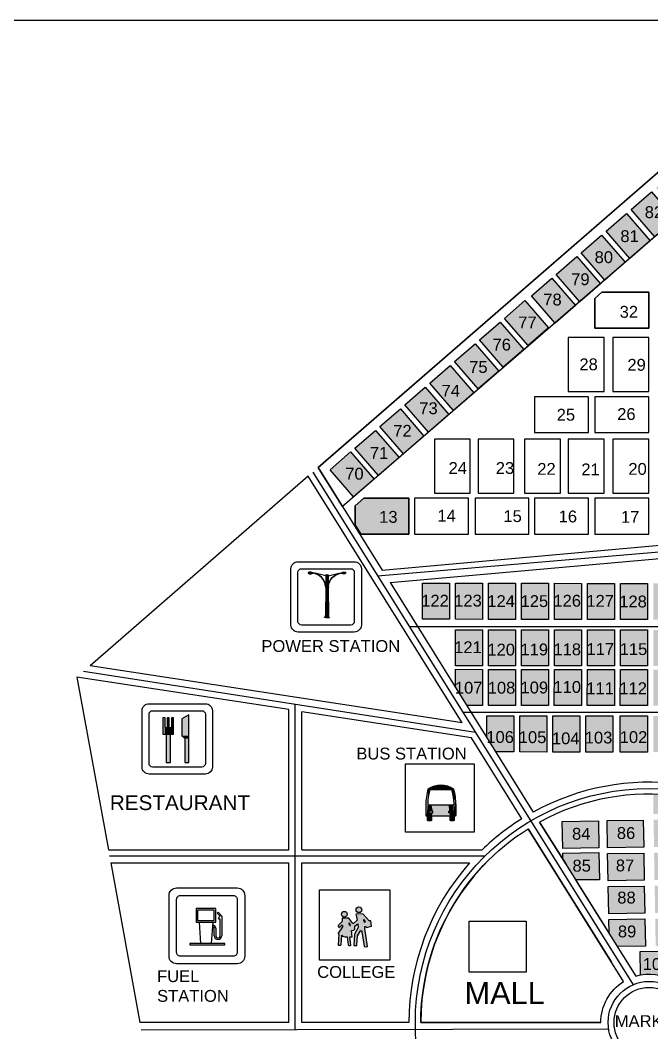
# Model space of a CAD drawing. Header units: metres. Extents: x 368 to 3789, y -155 to 1148.
# Drawn here: x 1127.8 to 1341, y 743.3 to 1085.2 of the extents above; entities that cross this region are included whole.
import ezdxf

# ---------------------------------------------------------------- set-up
doc = ezdxf.new("R2010")
doc.units = ezdxf.units.M
doc.styles.get("Standard").update_dxf_attribs({"font": 'arial.ttf'})

# ---------------------------------------------------------------- blocks, each defined once
blk = doc.blocks.new('A$C32DE13C8')
at = {"color": 142, "true_color": 0x0094d4}
for points in [[(1000, 1000), (1000, 0), (0, 0), (0, 1000)], [(599, 657), (599, 640), (432, 640), (432, 657)], [(397, 283), (397, 307), (340, 307), (340, 283)], [(634, 283), (634, 307), (690, 307), (690, 283)]]:
    blk.add_lwpolyline(points, close=True, dxfattribs=at)
for points in [[(732, 400), (732, 242, -0.414214), (724, 233), (709, 233), (709, 175, -0.414214), (700, 167), (660, 167, -0.414214), (652, 175), (652, 233), (379, 233), (379, 175, -0.414214), (370, 167), (330, 167, -0.414214), (322, 175), (322, 233), (307, 233, -0.414214), (299, 242), (299, 400, -0.058206), (332, 633, -0.309091), (699, 633, -0.058206)], [(691, 400, 0.427088), (708, 417, 0.047534), (682, 604, 0.347294), (666, 617), (365, 617, 0.347294), (349, 604, 0.047534), (323, 417, 0.427088), (339, 400)]]:
    blk.add_lwpolyline(points, format="xyb", close=True, dxfattribs=at)
at = {"color": 142, "linetype": 'Continuous', "true_color": 0x0094d4}
for points in [[(327, 614), (299, 238), (300, 238)], [(327, 614), (299, 240), (299, 238)], [(327, 614), (299, 241), (299, 240)], [(327, 614), (299, 242), (299, 241)], [(327, 614), (299, 400), (299, 242)], [(327, 614), (299, 420), (299, 400)], [(327, 614), (300, 439), (299, 420)], [(327, 614), (300, 237), (301, 236)], [(327, 614), (300, 238), (300, 237)], [(327, 614), (302, 459), (300, 439)], [(327, 614), (301, 236), (302, 235)], [(327, 614), (302, 235), (303, 234)], [(327, 614), (304, 479), (302, 459)], [(327, 614), (303, 234), (304, 234)], [(327, 614), (304, 234), (305, 234)], [(327, 614), (306, 498), (304, 479)], [(327, 614), (305, 234), (306, 233)], [(327, 614), (306, 233), (307, 233)], [(327, 614), (308, 518), (306, 498)], [(327, 614), (307, 233), (324, 449)], [(327, 614), (311, 537), (308, 518)], [(327, 614), (315, 556), (311, 537)], [(327, 614), (318, 576), (315, 556)], [(327, 614), (323, 595), (318, 576)], [(327, 614), (324, 449), (326, 464)], [(327, 614), (326, 464), (327, 480)], [(363, 617), (432, 657), (327, 614)], [(432, 657), (332, 633), (327, 614)], [(361, 616), (363, 617), (327, 614)], [(358, 615), (359, 616), (327, 614)], [(359, 616), (361, 616), (327, 614)], [(356, 614), (358, 615), (327, 614)], [(349, 604), (327, 614), (345, 589)], [(349, 604), (349, 606), (327, 614)], [(349, 606), (350, 607), (327, 614)], [(350, 607), (351, 609), (327, 614)], [(351, 609), (352, 610), (327, 614)], [(352, 610), (353, 612), (327, 614)], [(353, 612), (354, 613), (327, 614)], [(354, 613), (356, 614), (327, 614)], [(327, 614), (342, 573), (345, 589)], [(327, 614), (339, 558), (342, 573)], [(327, 614), (336, 542), (339, 558)], [(327, 614), (333, 527), (336, 542)], [(327, 614), (331, 511), (333, 527)], [(327, 614), (329, 496), (331, 511)], [(327, 614), (327, 480), (329, 496)], [(432, 657), (341, 639), (332, 633)], [(432, 657), (349, 645), (341, 639)], [(432, 657), (359, 650), (349, 645)], [(432, 657), (368, 655), (359, 650)], [(363, 617), (365, 617), (432, 657)], [(365, 617), (432, 640), (432, 657)], [(365, 617), (436, 640), (432, 640)], [(365, 617), (430, 617), (436, 640)], [(432, 657), (377, 659), (368, 655)], [(432, 657), (387, 663), (377, 659)], [(432, 657), (396, 667), (387, 663)], [(432, 657), (406, 671), (396, 667)], [(432, 657), (416, 674), (406, 671)], [(432, 657), (426, 677), (416, 674)], [(432, 657), (436, 680), (426, 677)], [(530, 617), (436, 640), (430, 617)], [(432, 657), (446, 683), (436, 680)], [(432, 657), (440, 657), (446, 683)], [(530, 617), (519, 640), (436, 640)], [(511, 657), (446, 683), (440, 657)], [(511, 657), (450, 683), (446, 683)], [(511, 657), (454, 684), (450, 683)], [(511, 657), (458, 685), (454, 684)], [(511, 657), (462, 686), (458, 685)], [(511, 657), (467, 686), (462, 686)], [(511, 657), (471, 687), (467, 686)], [(511, 657), (475, 687), (471, 687)], [(511, 657), (479, 688), (475, 687)], [(511, 657), (483, 688), (479, 688)], [(511, 657), (488, 689), (483, 688)], [(511, 657), (492, 689), (488, 689)], [(511, 657), (496, 689), (492, 689)], [(668, 652), (514, 690), (496, 689)], [(668, 652), (496, 689), (599, 657)], [(496, 689), (511, 657), (599, 657)], [(668, 652), (532, 690), (514, 690)], [(599, 640), (519, 640), (530, 617)], [(666, 617), (668, 652), (530, 617)], [(668, 652), (599, 640), (530, 617)], [(668, 652), (549, 688), (532, 690)], [(668, 652), (567, 686), (549, 688)], [(668, 652), (585, 683), (567, 686)], [(668, 652), (602, 678), (585, 683)], [(668, 652), (599, 657), (599, 640)], [(668, 652), (619, 673), (602, 678)], [(668, 652), (636, 667), (619, 673)], [(668, 652), (652, 660), (636, 667)], [(666, 617), (668, 617), (668, 652)], [(668, 617), (669, 616), (668, 652)], [(669, 616), (671, 616), (668, 652)], [(671, 616), (673, 615), (668, 652)], [(673, 615), (675, 614), (668, 652)], [(675, 614), (676, 613), (668, 652)], [(676, 613), (677, 612), (668, 652)], [(677, 612), (679, 610), (668, 652)], [(679, 610), (680, 609), (668, 652)], [(680, 609), (681, 607), (668, 652)], [(681, 607), (681, 606), (668, 652)], [(681, 606), (682, 604), (668, 652)], [(682, 604), (722, 518), (668, 652)], [(722, 518), (684, 643), (668, 652)], [(682, 604), (685, 589), (722, 518)], [(722, 518), (699, 633), (684, 643)], [(722, 518), (703, 614), (699, 633)], [(722, 518), (708, 595), (703, 614)], [(722, 518), (712, 576), (708, 595)], [(307, 233), (323, 433), (324, 449)], [(685, 589), (689, 573), (722, 518)], [(689, 573), (692, 558), (722, 518)], [(708, 415), (690, 283), (722, 518)], [(690, 283), (725, 498), (722, 518)], [(690, 283), (727, 479), (725, 498)], [(690, 283), (729, 459), (727, 479)], [(690, 283), (730, 439), (729, 459)], [(692, 558), (695, 542), (722, 518)], [(695, 542), (697, 527), (722, 518)], [(697, 527), (699, 511), (722, 518)], [(699, 511), (701, 496), (722, 518)], [(701, 496), (703, 480), (722, 518)], [(703, 480), (705, 464), (722, 518)], [(705, 464), (706, 449), (722, 518)], [(706, 449), (707, 433), (722, 518)], [(707, 433), (708, 417), (722, 518)], [(708, 417), (708, 415), (722, 518)], [(722, 518), (716, 556), (712, 576)], [(722, 518), (719, 537), (716, 556)], [(307, 233), (323, 417), (323, 433)], [(307, 233), (323, 415), (323, 417)], [(307, 233), (323, 413), (323, 415)], [(307, 233), (340, 307), (323, 413)], [(307, 233), (322, 233), (340, 307)], [(322, 233), (340, 283), (340, 307)], [(340, 307), (324, 411), (323, 413)], [(340, 307), (325, 409), (324, 411)], [(340, 307), (326, 407), (325, 409)], [(340, 307), (327, 405), (326, 407)], [(340, 307), (329, 404), (327, 405)], [(340, 307), (331, 402), (329, 404)], [(340, 307), (333, 401), (331, 402)], [(340, 307), (335, 401), (333, 401)], [(340, 307), (337, 400), (335, 401)], [(340, 307), (339, 400), (337, 400)], [(340, 307), (379, 400), (339, 400)], [(340, 307), (356, 307), (379, 400)], [(379, 400), (356, 307), (397, 307)], [(379, 400), (397, 307), (630, 400)], [(397, 307), (397, 283), (630, 400)], [(397, 283), (634, 307), (630, 400)], [(397, 283), (634, 283), (634, 307)], [(634, 307), (673, 307), (630, 400)], [(691, 400), (630, 400), (673, 307)], [(691, 400), (673, 307), (690, 307)], [(690, 283), (731, 420), (730, 439)], [(690, 283), (732, 400), (731, 420)], [(708, 415), (708, 413), (690, 283)], [(708, 413), (707, 411), (690, 283)], [(707, 411), (706, 409), (690, 283)], [(706, 409), (705, 407), (690, 283)], [(705, 407), (703, 405), (690, 283)], [(703, 405), (702, 404), (690, 283)], [(702, 404), (700, 402), (690, 283)], [(700, 402), (698, 401), (690, 283)], [(698, 401), (696, 401), (690, 283)], [(696, 401), (694, 400), (690, 283)], [(694, 400), (691, 400), (690, 283)], [(690, 283), (732, 242), (732, 400)], [(691, 400), (690, 307), (690, 283)], [(322, 233), (324, 170), (351, 283)], [(322, 233), (351, 283), (340, 283)], [(322, 233), (323, 170), (324, 170)], [(322, 233), (323, 171), (323, 170)], [(322, 233), (323, 171), (323, 171)], [(322, 233), (323, 171), (323, 171)], [(322, 233), (323, 172), (323, 171)], [(322, 233), (322, 172), (323, 172)], [(322, 233), (322, 173), (322, 172)], [(322, 233), (322, 173), (322, 173)], [(322, 233), (322, 174), (322, 173)], [(322, 233), (322, 174), (322, 174)], [(322, 233), (322, 175), (322, 174)], [(322, 233), (322, 175), (322, 175)], [(397, 283), (324, 169), (325, 169)], [(397, 283), (324, 170), (324, 169)], [(397, 283), (351, 283), (324, 170)], [(397, 283), (325, 169), (326, 168)], [(397, 283), (325, 169), (325, 169)], [(397, 283), (326, 168), (327, 168)], [(397, 283), (326, 168), (326, 168)], [(397, 283), (327, 167), (328, 167)], [(397, 283), (327, 168), (327, 167)], [(397, 283), (328, 167), (329, 167)], [(397, 283), (328, 167), (328, 167)], [(397, 283), (329, 167), (330, 167)], [(397, 283), (330, 167), (379, 233)], [(397, 283), (330, 167), (330, 167)], [(330, 167), (379, 175), (379, 233)], [(330, 167), (379, 174), (379, 175)], [(330, 167), (378, 173), (379, 174)], [(330, 167), (378, 172), (378, 173)], [(330, 167), (377, 171), (378, 172)], [(330, 167), (377, 170), (377, 171)], [(330, 167), (376, 169), (377, 170)], [(330, 167), (375, 168), (376, 169)], [(330, 167), (374, 168), (375, 168)], [(330, 167), (373, 167), (374, 168)], [(330, 167), (372, 167), (373, 167)], [(330, 167), (371, 167), (372, 167)], [(330, 167), (370, 167), (371, 167)], [(397, 283), (379, 233), (652, 233)], [(397, 283), (652, 233), (634, 283)], [(652, 233), (684, 283), (634, 283)], [(652, 233), (709, 230), (684, 283)], [(652, 233), (709, 175), (709, 230)], [(652, 233), (709, 174), (709, 175)], [(652, 233), (708, 173), (709, 174)], [(652, 233), (708, 172), (708, 173)], [(652, 233), (707, 171), (708, 172)], [(652, 233), (707, 170), (707, 171)], [(652, 233), (706, 169), (707, 170)], [(652, 233), (705, 168), (706, 169)], [(652, 233), (704, 168), (705, 168)], [(652, 233), (703, 167), (704, 168)], [(652, 233), (702, 167), (703, 167)], [(652, 233), (701, 167), (702, 167)], [(652, 233), (700, 167), (701, 167)], [(652, 233), (660, 167), (700, 167)], [(652, 233), (659, 167), (660, 167)], [(652, 233), (658, 167), (659, 167)], [(652, 233), (657, 167), (658, 167)], [(652, 233), (656, 168), (657, 167)], [(652, 233), (655, 168), (656, 168)], [(652, 233), (654, 169), (655, 168)], [(652, 233), (654, 170), (654, 169)], [(652, 233), (653, 171), (654, 170)], [(652, 233), (653, 172), (653, 171)], [(652, 233), (652, 173), (653, 172)], [(652, 233), (652, 174), (652, 173)], [(652, 233), (652, 175), (652, 174)], [(690, 283), (684, 283), (709, 230)], [(690, 283), (732, 241), (732, 242)], [(690, 283), (732, 240), (732, 241)], [(690, 283), (731, 238), (732, 240)], [(690, 283), (731, 238), (731, 238)], [(690, 283), (730, 237), (731, 238)], [(690, 283), (729, 236), (730, 237)], [(690, 283), (729, 235), (729, 236)], [(690, 283), (728, 234), (729, 235)], [(690, 283), (727, 234), (728, 234)], [(690, 283), (726, 234), (727, 234)], [(690, 283), (725, 233), (726, 234)], [(690, 283), (724, 233), (725, 233)], [(690, 283), (709, 233), (724, 233)], [(690, 283), (709, 230), (709, 233)]]:
    blk.add_solid(points, dxfattribs=at)
blk = doc.blocks.new('A$C0FD76EB8')
at = {"true_color": 0x0094d4}
h = blk.add_hatch(color=142, dxfattribs=at)
h.paths.add_polyline_path([(521, 718, 1), (603, 718, 1)])
h.paths.add_polyline_path([(315, 655, 1), (396, 655, 1)])
h.paths.add_polyline_path([(504, 484), (545, 519), (553, 468), (498, 371), (488, 211), (492, 209), (533, 209), (534, 218), (543, 347), (584, 417), (591, 424), (602, 414), (605, 404), (637, 201), (649, 193), (672, 195), (685, 197), (648, 452), (644, 471), (644, 474), (648, 481), (656, 479), (666, 473), (671, 467), (740, 484), (732, 556), (727, 563), (709, 562), (624, 658), (521, 660), (518, 651), (521, 642), (535, 571), (487, 523), (474, 524), (418, 597), (402, 601), (323, 600), (326, 553), (266, 493), (265, 485), (280, 464), (287, 465), (325, 504), (328, 495), (330, 476), (267, 384), (268, 376), (277, 371), (268, 222), (273, 216), (287, 216), (300, 216), (306, 221), (310, 224), (317, 359), (331, 342), (360, 334), (394, 334), (408, 219), (420, 209), (441, 210), (449, 213), (434, 333), (450, 335), (467, 332), (456, 425), (472, 425), (488, 430), (498, 440), (504, 443)])
h.paths.add_polyline_path([(424, 508), (421, 520), (419, 529), (428, 526), (438, 511), (442, 496), (435, 496), (429, 502)], flags=16)
h.paths.add_polyline_path([(628, 564), (627, 577), (638, 574), (646, 564), (654, 549), (648, 543), (638, 546), (632, 554)], flags=16)
at = {"color": 142, "true_color": 0x0094d4}
for p, q in [((0, 0), (0, 1000)), ((0, 1000), (1000, 1000)), ((1000, 1000), (1000, 0)), ((402, 601), (323, 600)), ((323, 600), (326, 553)), ((418, 597), (402, 601)), ((474, 524), (418, 597)), ((521, 660), (518, 651)), ((518, 651), (521, 642)), ((624, 658), (521, 660)), ((521, 642), (535, 571)), ((709, 562), (624, 658)), ((638, 574), (627, 577)), ((627, 577), (628, 564)), ((266, 493), (265, 485)), ((265, 485), (280, 464)), ((326, 553), (266, 493)), ((330, 476), (267, 384)), ((280, 464), (287, 465)), ((287, 465), (325, 504)), ((325, 504), (328, 495)), ((328, 495), (330, 476)), ((428, 526), (419, 529)), ((419, 529), (421, 520)), ((421, 520), (424, 508)), ((424, 508), (429, 502)), ((438, 511), (428, 526)), ((429, 502), (435, 496)), ((435, 496), (442, 496)), ((442, 496), (438, 511)), ((487, 523), (474, 524)), ((535, 571), (487, 523)), ((488, 430), (498, 440)), ((553, 468), (498, 371)), ((498, 440), (504, 443)), ((504, 484), (545, 519)), ((504, 443), (504, 484)), ((545, 519), (553, 468)), ((628, 564), (632, 554)), ((632, 554), (638, 546)), ((646, 564), (638, 574)), ((638, 546), (648, 543)), ((644, 474), (648, 481)), ((644, 471), (644, 474)), ((648, 452), (644, 471)), ((654, 549), (646, 564)), ((648, 543), (654, 549)), ((648, 481), (656, 479)), ((685, 197), (648, 452)), ((656, 479), (666, 473)), ((666, 473), (671, 467)), ((671, 467), (740, 484)), ((727, 563), (709, 562)), ((732, 556), (727, 563)), ((740, 484), (732, 556)), ((267, 384), (268, 376)), ((268, 376), (277, 371)), ((277, 371), (268, 222)), ((310, 224), (317, 359)), ((317, 359), (331, 342)), ((331, 342), (360, 334)), ((360, 334), (394, 334)), ((394, 334), (408, 219)), ((434, 333), (450, 335)), ((449, 213), (434, 333)), ((450, 335), (467, 332)), ((467, 332), (456, 425)), ((456, 425), (472, 425)), ((472, 425), (488, 430)), ((498, 371), (488, 211)), ((534, 218), (543, 347)), ((543, 347), (584, 417)), ((584, 417), (591, 424)), ((591, 424), (602, 414)), ((602, 414), (605, 404)), ((605, 404), (637, 201)), ((268, 222), (273, 216)), ((273, 216), (287, 216)), ((287, 216), (300, 216)), ((300, 216), (306, 221)), ((306, 221), (310, 224)), ((408, 219), (420, 209)), ((420, 209), (441, 210)), ((441, 210), (449, 213)), ((488, 211), (492, 209)), ((492, 209), (533, 209)), ((533, 209), (534, 218)), ((637, 201), (649, 193)), ((649, 193), (672, 195)), ((672, 195), (685, 197)), ((1000, 0), (0, 0))]:
    blk.add_line(p, q, dxfattribs=at)
for centre in [(562, 718), (355, 655)]:
    blk.add_circle(centre, 40.8, dxfattribs=at)
blk = doc.blocks.new('A$C33CA720E')
for p, q in [((636, 669), (648, 681)), ((676, 629), (636, 669)), ((648, 681), (696, 629)), ((396, 549), (416, 269)), ((576, 549), (556, 269)), ((656, 609), (676, 629)), ((656, 589), (656, 609)), ((676, 589), (656, 589)), ((676, 369), (676, 589)), ((696, 629), (696, 369)), ((576, 489), (572, 489)), ((574, 509), (576, 509)), ((596, 369), (596, 469)), ((616, 469), (616, 369)), ((736, 269), (276, 269)), ((276, 269), (276, 249)), ((736, 249), (736, 269)), ((276, 249), (736, 249))]:
    blk.add_line(p, q)
for points in [[(0, 100), (0, 900, -0.414214), (100, 1000), (900, 1000, -0.414214), (1000, 900), (1000, 100, -0.414214), (900, 0), (100, 0, -0.414214)], [(100, 150), (100, 850, -0.414214), (150, 900), (850, 900, -0.414214), (900, 850), (900, 150, -0.414214), (850, 100), (150, 100, -0.414214)]]:
    blk.add_lwpolyline(points, format="xyb", close=True)
for points in [[(356, 729), (356, 549), (616, 549), (616, 729)], [(376, 709), (376, 569), (596, 569), (596, 709)]]:
    blk.add_lwpolyline(points, close=True)
for centre, radius, start, end in [((576, 469), 40, 0, 90), ((576, 469), 20, 0, 90), ((646, 369), 50, 180, 0), ((646, 369), 30, 180, 0)]:
    blk.add_arc(centre, radius, start, end)
blk = doc.blocks.new('streetlight016')
for p, q in [((-5250, 9234), (-5250, 9216)), ((-5117, 9336), (-5224, 9277)), ((-5220, 9186), (-4609, 9186)), ((-4291, 9264), (-4627, 9325)), ((-4570, 9167), (-4551, 9144)), ((-4513, 9126), (-4299, 9144)), ((-4268, 9174), (-4268, 9235)), ((-1772, 8612), (-3891, 9136)), ((-1770, 8851), (-1789, 6581)), ((-1710, 8851), (-1770, 8851)), ((-1710, 8851), (-1650, 8851)), ((-1650, 8851), (-1632, 6581)), ((-1860, 6531), (-1860, 6581)), ((-1609, 6531), (-1860, 6531)), ((-1860, 6384), (-1860, 6338)), ((-1609, 6384), (-1860, 6384)), ((-1860, 6338), (-1609, 6338)), ((-1856, 6581), (-1609, 6581)), ((-1838, 6598), (-1838, 6581)), ((-1838, 6531), (-1836, 6384)), ((-1836, 6338), (-1836, 6320)), ((-1836, 6320), (-1791, 6319)), ((-1791, 6338), (-1835, 851)), ((-1789, 6531), (-1790, 6384)), ((-1631, 6531), (-1630, 6384)), ((-1630, 6338), (-1585, 851)), ((-1609, 6581), (-1609, 6531)), ((-1609, 6384), (-1609, 6338)), ((-1752, 4906), (-1774, 2267)), ((-1722, 4935), (-1710, 4935)), ((-1698, 4935), (-1710, 4935)), ((-1668, 4906), (-1647, 2267)), ((-1710, 2217), (-1724, 2217)), ((-1710, 2217), (-1697, 2217)), ((-1777, 1863), (-1781, 1357)), ((-1769, 851), (-1781, 1357)), ((-1727, 1912), (-1710, 1912)), ((-1718, 802), (-1701, 802)), ((-1693, 1912), (-1710, 1912)), ((-1684, 802), (-1701, 802)), ((-1643, 1863), (-1639, 1357)), ((-1635, 853), (-1639, 1359))]:
    blk.add_line(p, q)
at = {"linetype": 'ByBlock'}
for p, q in [((-1355, 471), (-2065, 471)), ((-2065, 440), (-2065, 471)), ((-1355, 440), (-2065, 440)), ((-1355, 440), (-1355, 471))]:
    blk.add_line(p, q, dxfattribs=at)
for centre, radius, start, end in [((-5200, 9234), 50, 118.7947, 180), ((-5220, 9216), 30, 180, 270), ((-5105, 9205), 98.3, 191.46051, 217.87339), ((-4993, 9292), 240, 217.87339, 241.93802), ((-4366, 6791), 2654, 103.91236, 106.43701), ((-4919, 9433), 399, 241.93802, 257.47142), ((-4869, 9656), 628, 257.47142, 269.84483), ((-4871, 8754), 628, 89.84483, 102.21824), ((-4869, 9656), 628, 269.84483, 282.21824), ((-4871, 8754), 628, 77.47142, 89.84483), ((-4821, 9432), 399, 282.21824, 297.75164), ((-4822, 8977), 399, 61.93802, 77.47142), ((-4747, 9292), 240, 297.75164, 321.81628), ((-4747, 9117), 240, 59.95792, 61.93802), ((-4609, 9136), 50, 39.49119, 90), ((-4635, 9204), 98.3, 321.81628, 325.46079), ((-4512, 9176), 50, 219.49119, 268.95907), ((-4298, 9174), 30, 268.95907, 0), ((-4298, 9235), 30, 360, 75.5245), ((-4769, 6275), 2998, 6.1588, 80.3777), ((-4769, 6273), 2949, 6.331, 80.21353), ((-1722, 4905), 30, 90, 179.53448), ((-1698, 4905), 30, 0.46552, 90), ((-1724, 2267), 50, 179.53448, 270), ((-1710, 2051), 54.2, 90, 270), ((-1710, 2051), 54.2, 270, 90), ((-1697, 2267), 50, 270, 0.46552), ((-1727, 1862), 50, 90, 179.53448), ((-1719, 852), 50, 181.39655, 270.93104), ((-1693, 1862), 50, 0.46552, 90), ((-1685, 852), 50, 270.93104, 0.46552)]:
    blk.add_arc(centre, radius, start, end)
for centre, start, end in [((-2493, 855), 324.26318, 359.63171), ((-927, 856), 180.36829, 215.73682)]:
    blk.add_arc(centre, 658, start, end, dxfattribs=at)

msp = doc.modelspace()

# ---------------------------------------------------------------- hatches: boundary and pattern name
h = msp.add_hatch(color=105)
h.dxf.hatch_style = 1
h.paths.add_polyline_path([(1332.08, 1003.48), (1324.13, 1012.65), (1317.23, 1006.66), (1325.17, 997.5)])
h.paths.add_polyline_path([(1340.51, 1010.76), (1332.55, 1019.95), (1325.64, 1013.96), (1333.6, 1004.79)])
h.paths.add_polyline_path([(1348.94, 1018.05), (1340.96, 1027.25), (1334.06, 1021.26), (1342.02, 1012.07)])
h.paths.add_polyline_path([(1350.45, 1019.36), (1357.37, 1025.33), (1349.38, 1034.54), (1342.48, 1028.56)])
h.paths.add_polyline_path([(1323.66, 996.19), (1315.71, 1005.35), (1308.81, 999.36), (1316.74, 990.21)])
h.paths.add_polyline_path([(1315.23, 988.91), (1307.3, 998.05), (1300.39, 992.07), (1308.32, 982.93)])
h.paths.add_polyline_path([(1299.31, 975.3), (1306.22, 981.28), (1298.23, 990.49), (1291.33, 984.51)])
h.paths.add_polyline_path([(1290.89, 968), (1297.8, 973.99), (1289.81, 983.2), (1282.91, 977.21)])
h.paths.add_polyline_path([(1289.38, 966.69), (1281.4, 975.9), (1274.49, 969.91), (1282.48, 960.7)])
h.paths.add_polyline_path([(1274.06, 953.4), (1280.97, 959.39), (1272.98, 968.6), (1266.08, 962.61)])
h.paths.add_polyline_path([(1320.73, 1002.09), (1328.98, 1002.09), (1328.98, 1008.22), (1320.73, 1008.22)], flags=25)
h.paths.add_polyline_path([(1329.42, 1009.19), (1337.68, 1009.19), (1337.68, 1015.32), (1329.42, 1015.32)], flags=25)
h.paths.add_polyline_path([(1337.65, 1017.28), (1345.9, 1017.28), (1345.9, 1023.4), (1337.65, 1023.4)], flags=24)
h.paths.add_polyline_path([(1346.53, 1024.28), (1354.79, 1024.28), (1354.79, 1030.41), (1346.53, 1030.41)], flags=24)
h.paths.add_polyline_path([(1312.83, 994.63), (1321.09, 994.63), (1321.09, 1000.75), (1312.83, 1000.75)], flags=25)
h.paths.add_polyline_path([(1303.4, 987.78), (1311.66, 987.78), (1311.66, 993.91), (1303.4, 993.91)], flags=25)
h.paths.add_polyline_path([(1294.98, 980.16), (1303.17, 980.16), (1303.17, 986.08), (1294.98, 986.08)], flags=25)
h.paths.add_polyline_path([(1286.26, 972.57), (1294.52, 972.57), (1294.52, 978.7), (1286.26, 978.7)], flags=25)
h.paths.add_polyline_path([(1278.39, 965.03), (1286.61, 965.03), (1286.61, 971.05), (1278.39, 971.05)], flags=25)
h.paths.add_polyline_path([(1269.07, 957.07), (1277.28, 957.07), (1277.28, 963.07), (1269.07, 963.07)], flags=25)
h = msp.add_hatch(color=105)
h.dxf.hatch_style = 1
h.paths.add_polyline_path([(1272.55, 952.09), (1264.56, 961.3), (1257.66, 955.31), (1265.64, 946.1)])
h.paths.add_polyline_path([(1264.13, 944.79), (1256.15, 954), (1249.24, 948.02), (1257.23, 938.81)])
h.paths.add_polyline_path([(1255.72, 937.5), (1247.73, 946.71), (1240.83, 940.72), (1248.81, 931.51)])
h.paths.add_polyline_path([(1247.3, 930.2), (1239.31, 939.41), (1232.41, 933.42), (1240.39, 924.21)])
h.paths.add_polyline_path([(1261.53, 951.08), (1269.79, 951.08), (1269.79, 957.21), (1261.53, 957.21)], flags=24)
h.paths.add_polyline_path([(1252.76, 943.53), (1260.98, 943.53), (1260.98, 949.56), (1252.76, 949.56)], flags=25)
h.paths.add_polyline_path([(1244.86, 936.07), (1253.09, 936.07), (1253.09, 942.09), (1244.86, 942.09)], flags=24)
h.paths.add_polyline_path([(1236.52, 928.97), (1244.77, 928.97), (1244.77, 935.1), (1236.52, 935.1)], flags=24)
h = msp.add_hatch(color=153)
h.dxf.hatch_style = 1
h.paths.add_polyline_path([(1259.04, 923.77), (1243.79, 923.77), (1240.86, 921.24), (1240.86, 914.93), (1242.91, 911.65), (1259.04, 911.65)])
h.paths.add_polyline_path([(1247.99, 914.41), (1256.24, 914.41), (1256.24, 920.54), (1247.99, 920.54)], flags=24)
h.paths.add_polyline_path([(1366.96, 877.16), (1375.17, 876.67), (1375.52, 882.69), (1367.31, 883.17)], flags=9)
h.paths.add_polyline_path([(1378.72, 886.39), (1386.93, 885.91), (1387.29, 891.92), (1379.08, 892.41)], flags=9)
h.paths.add_polyline_path([(1398.18, 879.35), (1406.43, 878.86), (1406.79, 884.98), (1398.55, 885.47)], flags=9)
h.paths.add_polyline_path([(1365.67, 854.31), (1370.81, 854), (1371.17, 860.12), (1366.03, 860.42)], flags=9)
h.paths.add_polyline_path([(1380.85, 866.07), (1385.99, 865.77), (1386.35, 871.88), (1381.21, 872.19)], flags=9)
h = msp.add_hatch(color=105)
h.dxf.hatch_style = 1
h.paths.add_polyline_path([(1272.77, 895.1), (1263.63, 895.1), (1263.62, 882.91), (1272.76, 882.91)])
h.paths.add_polyline_path([(1283.91, 895.09), (1274.77, 895.1), (1274.76, 882.91), (1283.9, 882.9)])
h.paths.add_polyline_path([(1295.05, 895.08), (1285.91, 895.09), (1285.9, 882.9), (1295.04, 882.89)])
h.paths.add_polyline_path([(1306.19, 895.07), (1297.05, 895.08), (1297.04, 882.89), (1306.18, 882.88)])
h.paths.add_polyline_path([(1317.33, 895.06), (1308.19, 895.07), (1308.18, 882.88), (1317.32, 882.87)])
h.paths.add_polyline_path([(1328.47, 895.05), (1319.33, 895.06), (1319.32, 882.87), (1328.46, 882.86)])
h.paths.add_polyline_path([(1339.61, 895.04), (1330.47, 895.05), (1330.46, 882.86), (1339.6, 882.85)])
h.paths.add_polyline_path([(1350.75, 895.03), (1341.61, 895.04), (1341.6, 882.85), (1350.74, 882.84)])
h.paths.add_polyline_path([(1350.74, 879.35), (1341.6, 879.36), (1341.59, 867.17), (1350.73, 867.16)])
h.paths.add_polyline_path([(1350.73, 865.96), (1341.59, 865.97), (1341.57, 853.78), (1350.71, 853.77)])
h.paths.add_polyline_path([(1350.71, 850.28), (1341.57, 850.29), (1341.56, 838.1), (1350.7, 838.09)])
h.paths.add_polyline_path([(1339.57, 850.29), (1330.43, 850.3), (1330.42, 838.11), (1339.56, 838.1)])
h.paths.add_polyline_path([(1327.89, 850.28), (1318.75, 850.29), (1318.74, 838.1), (1327.88, 838.09)])
h.paths.add_polyline_path([(1305.61, 850.3), (1296.47, 850.31), (1296.46, 838.12), (1305.6, 838.11)])
h.paths.add_polyline_path([(1316.75, 850.29), (1307.61, 850.3), (1307.6, 838.11), (1316.74, 838.1)])
h.paths.add_polyline_path([(1294.47, 850.31), (1285.33, 850.32), (1285.33, 843.01), (1288.38, 838.12), (1294.46, 838.12)])
h.paths.add_polyline_path([(1295.03, 866.01), (1285.89, 866.02), (1285.87, 853.83), (1295.01, 853.82)])
h.paths.add_polyline_path([(1306.17, 866), (1297.03, 866.01), (1297.01, 853.82), (1306.15, 853.81)])
h.paths.add_polyline_path([(1317.31, 865.99), (1308.17, 866), (1308.15, 853.81), (1317.29, 853.8)])
h.paths.add_polyline_path([(1328.45, 865.98), (1319.31, 865.99), (1319.29, 853.8), (1328.43, 853.79)])
h.paths.add_polyline_path([(1339.59, 865.97), (1330.45, 865.98), (1330.43, 853.79), (1339.57, 853.78)])
h.paths.add_polyline_path([(1339.6, 879.36), (1330.46, 879.37), (1330.45, 867.18), (1339.59, 867.17)])
h.paths.add_polyline_path([(1328.46, 879.35), (1319.32, 879.36), (1319.31, 867.17), (1328.45, 867.16)])
h.paths.add_polyline_path([(1317.32, 879.36), (1308.18, 879.37), (1308.17, 867.18), (1317.31, 867.17)])
h.paths.add_polyline_path([(1306.18, 879.37), (1297.04, 879.38), (1297.03, 867.19), (1306.17, 867.18)])
h.paths.add_polyline_path([(1295.04, 879.38), (1285.9, 879.39), (1285.89, 867.2), (1295.03, 867.19)])
h.paths.add_polyline_path([(1283.9, 879.39), (1274.76, 879.4), (1274.75, 867.21), (1283.89, 867.2)])
h.paths.add_polyline_path([(1283.89, 866.02), (1274.75, 866.03), (1274.74, 859.95), (1278.56, 853.83), (1283.87, 853.83)])
h.paths.add_polyline_path([(1262.19, 886.19), (1273.53, 886.19), (1273.53, 892.21), (1262.19, 892.21)], flags=9)
h.paths.add_polyline_path([(1273.32, 886.13), (1284.69, 886.13), (1284.69, 892.26), (1273.32, 892.26)], flags=9)
h.paths.add_polyline_path([(1284.52, 886.06), (1295.85, 886.06), (1295.85, 892.08), (1284.52, 892.08)], flags=9)
h.paths.add_polyline_path([(1295.73, 885.97), (1307.1, 885.97), (1307.1, 892.1), (1295.73, 892.1)], flags=9)
h.paths.add_polyline_path([(1306.81, 886.09), (1318.18, 886.09), (1318.18, 892.22), (1306.81, 892.22)], flags=9)
h.paths.add_polyline_path([(1317.96, 886.14), (1329.29, 886.14), (1329.29, 892.16), (1317.96, 892.16)], flags=9)
h.paths.add_polyline_path([(1329.05, 885.84), (1340.41, 885.84), (1340.41, 891.96), (1329.05, 891.96)], flags=9)
h.paths.add_polyline_path([(1340.22, 885.78), (1351.58, 885.78), (1351.58, 891.91), (1340.22, 891.91)], flags=9)
h.paths.add_polyline_path([(1340.29, 870), (1351.63, 870), (1351.63, 876.02), (1340.29, 876.02)], flags=9)
h.paths.add_polyline_path([(1340.22, 856.27), (1351.59, 856.27), (1351.59, 862.4), (1340.22, 862.4)], flags=9)
h.paths.add_polyline_path([(1340.22, 840.15), (1351.58, 840.15), (1351.58, 846.28), (1340.22, 846.28)], flags=9)
h.paths.add_polyline_path([(1329.21, 840.06), (1340.57, 840.06), (1340.57, 846.19), (1329.21, 846.19)], flags=9)
h.paths.add_polyline_path([(1317.4, 839.89), (1328.77, 839.89), (1328.77, 846.02), (1317.4, 846.02)], flags=9)
h.paths.add_polyline_path([(1273.32, 870.48), (1284.65, 870.48), (1284.65, 876.51), (1273.32, 876.51)], flags=9)
h.paths.add_polyline_path([(1329.2, 869.77), (1340.56, 869.77), (1340.56, 875.9), (1329.2, 875.9)], flags=9)
h.paths.add_polyline_path([(1318.01, 869.89), (1329.34, 869.89), (1329.34, 875.91), (1318.01, 875.91)], flags=9)
h.paths.add_polyline_path([(1306.83, 869.68), (1318.19, 869.68), (1318.19, 875.81), (1306.83, 875.81)], flags=9)
h.paths.add_polyline_path([(1295.68, 869.65), (1307.05, 869.65), (1307.05, 875.78), (1295.68, 875.78)], flags=9)
h.paths.add_polyline_path([(1284.52, 869.6), (1295.88, 869.6), (1295.88, 875.73), (1284.52, 875.73)], flags=9)
h.paths.add_polyline_path([(1329.11, 856.64), (1340.44, 856.64), (1340.44, 862.66), (1329.11, 862.66)], flags=9)
h.paths.add_polyline_path([(1317.94, 856.62), (1329.27, 856.62), (1329.27, 862.64), (1317.94, 862.64)], flags=9)
h.paths.add_polyline_path([(1306.82, 856.99), (1318.18, 856.99), (1318.18, 863.12), (1306.82, 863.12)], flags=9)
h.paths.add_polyline_path([(1295.71, 856.8), (1307.08, 856.8), (1307.08, 862.92), (1295.71, 862.92)], flags=9)
h.paths.add_polyline_path([(1284.64, 856.72), (1296.01, 856.72), (1296.01, 862.85), (1284.64, 862.85)], flags=9)
h.paths.add_polyline_path([(1295.12, 840.04), (1306.49, 840.04), (1306.49, 846.17), (1295.12, 846.17)], flags=9)
h.paths.add_polyline_path([(1306.32, 839.65), (1317.69, 839.65), (1317.69, 845.78), (1306.32, 845.78)], flags=9)
h.paths.add_polyline_path([(1284.16, 840.1), (1295.53, 840.1), (1295.53, 846.22), (1284.16, 846.22)], flags=9)
h.paths.add_polyline_path([(1273.54, 856.72), (1284.91, 856.72), (1284.91, 862.84), (1273.54, 862.84)], flags=9)
h = msp.add_hatch(color=105)
h.dxf.hatch_style = 1
h.paths.add_polyline_path([(1349.32, 770.93), (1337.13, 770.72), (1337.27, 762.85, -0.183279), (1348.64, 760.75), (1349.48, 761.53)])
h.paths.add_polyline_path([(1354.4, 782.01), (1342.21, 781.8), (1342.37, 772.66), (1354.56, 772.88)])
h.paths.add_polyline_path([(1370.83, 781.38), (1370.82, 782.11), (1358.63, 782.05), (1358.68, 772.91), (1361.74, 772.93)])
h.paths.add_polyline_path([(1338.72, 781.74), (1326.53, 781.53), (1326.61, 776.92), (1329.41, 772.44), (1338.88, 772.6)])
h.paths.add_polyline_path([(1338.53, 792.88), (1326.34, 792.67), (1326.5, 783.53), (1338.69, 783.74)])
h.paths.add_polyline_path([(1354.21, 793.15), (1342.02, 792.94), (1342.18, 783.8), (1354.36, 784.01)])
h.paths.add_polyline_path([(1370.77, 793.25), (1358.58, 793.19), (1358.63, 784.05), (1370.82, 784.11)])
h.paths.add_polyline_path([(1370.73, 804.39), (1358.54, 804.33), (1358.58, 795.19), (1370.77, 795.25)])
h.paths.add_polyline_path([(1386.45, 804.46), (1374.26, 804.39), (1374.31, 795.25), (1385.8, 795.31), (1386.5, 795.96)])
h.paths.add_polyline_path([(1354.01, 804.29), (1341.82, 804.08), (1341.98, 794.94), (1354.17, 795.15)])
h.paths.add_polyline_path([(1338.33, 804.02), (1326.15, 803.81), (1326.31, 794.67), (1338.49, 794.88)])
h.paths.add_polyline_path([(1323.19, 804.14), (1311.01, 803.93), (1311.04, 801.84), (1315.32, 795), (1323.35, 795)])
h.paths.add_polyline_path([(1323.04, 814.91), (1310.85, 814.69), (1311.01, 805.56), (1323.19, 805.77)])
h.paths.add_polyline_path([(1338.18, 815.16), (1325.99, 814.94), (1326.15, 805.81), (1338.33, 806.02)])
h.paths.add_polyline_path([(1353.85, 815.43), (1341.66, 815.22), (1341.82, 806.08), (1354.01, 806.29)])
h.paths.add_polyline_path([(1370.68, 815.53), (1358.49, 815.47), (1358.54, 806.33), (1370.73, 806.39)])
h.paths.add_polyline_path([(1353.82, 822.7, 0.03977), (1341.63, 823.9), (1341.63, 817.22), (1353.82, 817.43)])
h.paths.add_polyline_path([(1343.57, 797.01), (1351.82, 797.01), (1351.82, 803.13), (1343.57, 803.13)], flags=24)
h.paths.add_polyline_path([(1344.07, 786.15), (1352.32, 786.15), (1352.32, 792.29), (1344.07, 792.29)], flags=24)
h.paths.add_polyline_path([(1344.27, 774.73), (1352.52, 774.73), (1352.52, 780.85), (1344.27, 780.85)], flags=24)
h.paths.add_polyline_path([(1360.34, 776.52), (1368.6, 776.52), (1368.6, 782.65), (1360.34, 782.65)], flags=9)
h.paths.add_polyline_path([(1336.96, 763.44), (1348.33, 763.44), (1348.33, 769.56), (1336.96, 769.56)], flags=9)
h.paths.add_polyline_path([(1328.59, 774.45), (1336.85, 774.45), (1336.85, 780.58), (1328.59, 780.58)], flags=24)
h.paths.add_polyline_path([(1328.39, 785.89), (1336.65, 785.89), (1336.65, 792.01), (1328.39, 792.01)], flags=24)
h.paths.add_polyline_path([(1313.1, 807.42), (1321.36, 807.42), (1321.36, 813.54), (1313.1, 813.54)], flags=24)
h.paths.add_polyline_path([(1327.89, 796.73), (1336.15, 796.73), (1336.15, 802.86), (1327.89, 802.86)], flags=24)
h.paths.add_polyline_path([(1328.24, 807.67), (1336.5, 807.67), (1336.5, 813.79), (1328.24, 813.79)], flags=24)
h.paths.add_polyline_path([(1360.64, 786.21), (1368.9, 786.21), (1368.9, 792.33), (1360.64, 792.33)], flags=24)
h.paths.add_polyline_path([(1360.44, 797.06), (1368.7, 797.06), (1368.7, 803.18), (1360.44, 803.18)], flags=24)
h.paths.add_polyline_path([(1360.54, 807.84), (1368.8, 807.84), (1368.8, 813.97), (1360.54, 813.97)], flags=24)
h.paths.add_polyline_path([(1343.92, 807.94), (1352.17, 807.94), (1352.17, 814.07), (1343.92, 814.07)], flags=24)
h.paths.add_polyline_path([(1376.37, 797.26), (1384.63, 797.26), (1384.63, 803.38), (1376.37, 803.38)], flags=24)
h.paths.add_polyline_path([(1313.26, 796.65), (1321.52, 796.65), (1321.52, 802.78), (1313.26, 802.78)], flags=25)
h.paths.add_polyline_path([(1343.82, 817.47), (1352.07, 817.47), (1352.07, 823.6), (1343.82, 823.6)], flags=24)

# ---------------------------------------------------------------- linework, layer by layer
for p, q in [((1357.58, 1046.38, 845.66), (1228.39, 934.16, 845.66)), ((1358.27, 1026.11), (1236.63, 920.96)), ((1321.86, 991.27), (1324.22, 993.31)), ((1321.86, 991.27), (1321.86, 981.19)), ((1321.86, 981.19), (1321.86, 991.27)), ((1340.04, 993.31), (1324.22, 993.31)), ((1324.22, 993.31), (1340.04, 993.31)), ((1340.04, 981.19), (1340.04, 993.31)), ((1340.04, 993.31), (1340.04, 981.19)), ((1321.86, 981.19), (1340.04, 981.19)), ((1340.04, 981.19), (1321.86, 981.19)), ((1324.93, 978.01), (1312.81, 978.01)), ((1312.81, 978.01), (1312.81, 959.83)), ((1324.93, 959.83), (1324.93, 978.01)), ((1340.04, 978.01), (1327.92, 978.01)), ((1327.92, 978.01), (1327.92, 959.83)), ((1340.04, 959.83), (1340.04, 978.01)), ((1319.64, 958.07), (1301.46, 958.07)), ((1301.46, 958.07), (1301.46, 945.95)), ((1312.81, 959.83), (1324.93, 959.83)), ((1319.64, 945.95), (1319.64, 958.07)), ((1340.04, 958.07), (1321.86, 958.07)), ((1321.86, 958.07), (1321.86, 945.95)), ((1327.92, 959.83), (1340.04, 959.83)), ((1340.04, 945.95), (1340.04, 958.07)), ((1279.76, 943.71), (1267.64, 943.71)), ((1267.64, 943.71), (1267.64, 925.53)), ((1279.76, 925.53), (1279.76, 943.71)), ((1294.5, 943.71), (1282.38, 943.71)), ((1282.38, 943.71), (1282.38, 925.53)), ((1294.5, 925.53), (1294.5, 943.71)), ((1310.19, 943.71), (1298.07, 943.71)), ((1298.07, 943.71), (1298.07, 925.53)), ((1301.46, 945.95), (1319.64, 945.95)), ((1310.19, 925.53), (1310.19, 943.71)), ((1324.93, 943.71), (1312.81, 943.71)), ((1312.81, 943.71), (1312.81, 925.53)), ((1321.86, 945.95), (1340.04, 945.95)), ((1324.93, 925.53), (1324.93, 943.71)), ((1340.04, 943.71), (1327.92, 943.71)), ((1327.92, 943.71), (1327.92, 925.53)), ((1340.04, 925.53), (1340.04, 943.71)), ((1224.99, 931.2, 845.66), (1151.36, 867.24, 845.66)), ((1277.02, 847.91), (1224.99, 931.2)), ((1240.86, 921.24), (1243.79, 923.77)), ((1259.04, 923.77), (1243.79, 923.77)), ((1243.79, 923.77), (1259.04, 923.77)), ((1259.04, 911.65), (1259.04, 923.77)), ((1259.04, 923.77), (1259.04, 911.65)), ((1279.13, 923.77), (1260.95, 923.77)), ((1260.95, 923.77), (1260.95, 911.65)), ((1267.64, 925.53), (1279.76, 925.53)), ((1279.13, 911.65), (1279.13, 923.77)), ((1299.55, 923.77), (1281.37, 923.77)), ((1281.37, 923.77), (1281.37, 911.65)), ((1282.38, 925.53), (1294.5, 925.53)), ((1298.07, 925.53), (1310.19, 925.53)), ((1299.55, 911.65), (1299.55, 923.77)), ((1319.64, 923.77), (1301.46, 923.77)), ((1301.46, 923.77), (1301.46, 911.65)), ((1312.81, 925.53), (1324.93, 925.53)), ((1319.64, 911.65), (1319.64, 923.77)), ((1340.04, 923.77), (1321.86, 923.77)), ((1321.86, 923.77), (1321.86, 911.65)), ((1327.92, 925.53), (1340.04, 925.53)), ((1340.04, 911.65), (1340.04, 923.77)), ((1240.86, 921.24), (1240.86, 914.93)), ((1240.86, 914.93), (1240.86, 921.24)), ((1242.91, 911.65), (1240.86, 914.93)), ((1242.91, 911.65), (1259.04, 911.65)), ((1259.04, 911.65), (1242.91, 911.65)), ((1250.05, 899.48), (1362.22, 909.56)), ((1260.95, 911.65), (1279.13, 911.65)), ((1281.37, 911.65), (1299.55, 911.65)), ((1301.46, 911.65), (1319.64, 911.65)), ((1321.86, 911.65), (1340.04, 911.65)), ((1252.66, 895.3), (1362.37, 905.16)), ((1277.02, 847.91, 24.06), (1151.36, 867.24, 822)), ((1146.95, 863.42, 845.66), (1157.56, 805.11, 845.66)), ((1218.46, 852.42, 391.63), (1146.95, 863.42, 845.66)), ((1218.46, 805.11, 845.66), (1218.46, 852.42, 845.66)), ((1280.13, 842.93), (1222.9, 851.73, 363.44)), ((1222.9, 805.11, 845.66), (1222.9, 851.73, 845.66)), ((1297.21, 815.59), (1280.13, 842.93)), ((1294.96, 809.26), (1294.96, 809.26)), ((1157.56, 805.11, 845.66), (1218.46, 805.11, 845.66)), ((1222.9, 805.11, 845.66), (1283.79, 805.11, 845.66)), ((1158.37, 800.66, 845.66), (1218.46, 800.66, 845.66)), ((1158.37, 800.66, 845.66), (1168.16, 746.8, 845.66)), ((1218.46, 746.8, 845.66), (1218.46, 800.66, 845.66)), ((1222.9, 746.8, 845.66), (1222.9, 800.66, 845.66)), ((1222.9, 800.66, 845.66), (1279.53, 800.66, 845.66)), ((1314.71, 787.58), (1314.24, 788.33))]:
    msp.add_line(p, q)
at = {"color": 5}
for p, q in [((1226.58, 932.58), (1334.77, 759.56)), ((1248.44, 897.61), (1363.78, 907.47)), ((1259.13, 880.52), (1358.72, 880.52)), ((1281.56, 844.66), (1149.11, 865.29)), ((1220.47, 854.09), (1220.47, 744.42)), ((1277.22, 851.6), (1354.44, 851.6)), ((1284.61, 802.9), (1157.96, 802.9)), ((1168.61, 744.32), (1326.49, 744.61))]:
    msp.add_line(p, q, dxfattribs=at)
at = {"color": 244, "true_color": 0x991b1e}
msp.add_line((1151.42, 838.87, 845.66), (1151.42, 838.87, 845.66), dxfattribs=at)
at = {"color": 34}
msp.add_line((1325.77, 744.9), (1325.77, 744.9), dxfattribs=at)
for points in [[(2219.89, 1085.16), (2803.98, 1085.16), (2803.98, 398.67), (639.14, 398.67), (639.14, 1085.16), (1370.61, 1085.16)], [(1236.63, 920.96), (1228.39, 934.16), (1357.58, 1046.38)], [(1357.37, 1025.33), (1236.63, 920.96)], [(1228.39, 934.16), (1250.05, 899.48)], [(1252.66, 895.3), (1301.04, 817.85)], [(1274.74, 859.95), (1274.75, 866.03), (1283.89, 866.02), (1283.87, 853.83), (1278.56, 853.83)], [(1285.33, 843.01), (1285.33, 850.32), (1294.47, 850.31), (1294.46, 838.12), (1288.38, 838.12)], [(1177.07, 844.06), (1177.07, 834.55), (1178.49, 834.55), (1178.49, 844.06)], [(1303.17, 814.45), (1326.32, 777.38)], [(1316.56, 784.61), (1321.08, 777.38), (1299.33, 812.2), (1327.45, 767.19)], [(1311.04, 801.84), (1311.01, 803.93), (1323.19, 804.14), (1323.35, 795), (1315.32, 795)], [(1326.61, 776.92), (1326.53, 781.53), (1338.72, 781.74), (1338.88, 772.6), (1329.41, 772.44)], [(1337.27, 762.85), (1337.13, 770.72), (1349.32, 770.93), (1349.48, 761.53)], [(1218.46, 746.8), (1168.16, 746.8)], [(1259.07, 746.8), (1222.9, 746.8)], [(1275.67, 746.8), (1285.31, 746.8), (1294.95, 746.8), (1304.59, 746.8), (1314.23, 746.8), (1323.87, 746.8), (1263.07, 746.8)]]:
    msp.add_lwpolyline(points)
for points in [[(1334.06, 1021.26), (1340.96, 1027.25), (1348.95, 1018.04), (1342.04, 1012.05)], [(1325.64, 1013.96), (1332.55, 1019.95), (1340.53, 1010.74), (1333.63, 1004.75)], [(1317.23, 1006.66), (1324.13, 1012.65), (1332.12, 1003.44), (1325.21, 997.45)], [(1308.81, 999.36), (1315.71, 1005.35), (1323.7, 996.14), (1316.79, 990.15)], [(1300.39, 992.07), (1307.3, 998.05), (1315.28, 988.84), (1308.38, 982.86)], [(1291.33, 984.51), (1298.23, 990.49), (1306.22, 981.28), (1299.31, 975.3)], [(1282.91, 977.21), (1289.81, 983.2), (1297.8, 973.99), (1290.89, 968)], [(1274.49, 969.91), (1281.4, 975.9), (1289.38, 966.69), (1282.48, 960.7)], [(1266.08, 962.61), (1272.98, 968.6), (1280.97, 959.39), (1274.06, 953.4)], [(1264.56, 961.3), (1272.55, 952.09), (1265.64, 946.1), (1257.66, 955.31)], [(1256.15, 954), (1264.13, 944.79), (1257.23, 938.81), (1249.24, 948.02)], [(1247.73, 946.71), (1255.72, 937.5), (1248.81, 931.51), (1240.83, 940.72)], [(1239.31, 939.41), (1247.3, 930.2), (1240.39, 924.21), (1232.41, 933.42)], [(1263.63, 895.1), (1272.77, 895.1), (1272.76, 882.91), (1263.62, 882.91)], [(1274.77, 895.1), (1283.91, 895.09), (1283.9, 882.9), (1274.76, 882.91)], [(1285.91, 895.09), (1295.05, 895.08), (1295.04, 882.89), (1285.9, 882.9)], [(1297.05, 895.08), (1306.19, 895.07), (1306.18, 882.88), (1297.04, 882.89)], [(1308.19, 895.07), (1317.33, 895.06), (1317.32, 882.87), (1308.18, 882.88)], [(1319.33, 895.06), (1328.47, 895.05), (1328.46, 882.86), (1319.32, 882.87)], [(1330.47, 895.05), (1339.61, 895.04), (1339.6, 882.85), (1330.46, 882.86)], [(1274.76, 879.4), (1283.9, 879.39), (1283.89, 867.2), (1274.75, 867.21)], [(1285.9, 879.39), (1295.04, 879.38), (1295.03, 867.19), (1285.89, 867.2)], [(1297.04, 879.38), (1306.18, 879.37), (1306.17, 867.18), (1297.03, 867.19)], [(1308.18, 879.37), (1317.32, 879.36), (1317.31, 867.17), (1308.17, 867.18)], [(1319.32, 879.36), (1328.46, 879.35), (1328.45, 867.16), (1319.31, 867.17)], [(1330.46, 879.37), (1339.6, 879.36), (1339.59, 867.17), (1330.45, 867.18)], [(1285.89, 866.02), (1295.03, 866.01), (1295.01, 853.82), (1285.87, 853.83)], [(1297.03, 866.01), (1306.17, 866), (1306.15, 853.81), (1297.01, 853.82)], [(1308.17, 866), (1317.31, 865.99), (1317.29, 853.8), (1308.15, 853.81)], [(1319.31, 865.99), (1328.45, 865.98), (1328.43, 853.79), (1319.29, 853.8)], [(1330.45, 865.98), (1339.59, 865.97), (1339.57, 853.78), (1330.43, 853.79)], [(1178.97, 846.43), (1178.97, 849.76), (1179.44, 849.76), (1179.44, 844.06), (1176.12, 844.06), (1176.12, 849.76), (1176.59, 849.76), (1176.59, 846.43), (1177.54, 846.43), (1177.54, 849.76), (1178.02, 849.76), (1178.02, 846.43)], [(1182.39, 849.28), (1182.39, 843.58), (1183.34, 842.63), (1183.34, 834.55), (1184.77, 834.55), (1184.77, 850.71)], [(1296.47, 850.31), (1305.61, 850.3), (1305.6, 838.11), (1296.46, 838.12)], [(1307.61, 850.3), (1316.75, 850.29), (1316.74, 838.1), (1307.6, 838.11)], [(1318.75, 850.29), (1327.89, 850.28), (1327.88, 838.09), (1318.74, 838.1)], [(1330.43, 850.3), (1339.57, 850.29), (1339.56, 838.1), (1330.42, 838.11)], [(1311.01, 805.56), (1310.85, 814.69), (1323.04, 814.91), (1323.19, 805.77)], [(1326.15, 805.81), (1325.99, 814.94), (1338.18, 815.16), (1338.33, 806.02)], [(1326.31, 794.67), (1326.15, 803.81), (1338.33, 804.02), (1338.49, 794.88)], [(1326.5, 783.53), (1326.34, 792.67), (1338.53, 792.88), (1338.69, 783.74)], [(1279.43, 781.04), (1298.6, 781.04), (1298.6, 763.84), (1279.43, 763.84)], [(1275.67, 746.8), (1272.7, 746.8)]]:
    msp.add_lwpolyline(points, close=True)
for points in [[(1219.22, 880.99), (1219.22, 900, -0.414214), (1221.59, 902.37), (1240.6, 902.37, -0.414214), (1242.98, 900), (1242.98, 880.99, -0.414214), (1240.6, 878.61), (1221.59, 878.61, -0.414214)], [(1221.59, 882.18), (1221.59, 898.81, -0.414214), (1222.78, 900), (1239.41, 900, -0.414214), (1240.6, 898.81), (1240.6, 882.18, -0.414214), (1239.41, 880.99), (1222.78, 880.99, -0.414214)], [(1168.93, 833.05), (1168.93, 852.06, -0.414214), (1171.3, 854.43), (1190.31, 854.43, -0.414214), (1192.69, 852.06), (1192.69, 833.05, -0.414214), (1190.31, 830.67), (1171.3, 830.67, -0.414214)], [(1171.3, 834.24), (1171.3, 850.87, -0.414214), (1172.49, 852.06), (1189.12, 852.06, -0.414214), (1190.31, 850.87), (1190.31, 834.24, -0.414214), (1189.12, 833.05), (1172.49, 833.05, -0.414214)]]:
    msp.add_lwpolyline(points, format="xyb", close=True)
for points in [[(1393.52, 802.49, 0.327096), (1303.17, 814.45), (1311.99, 800.32), (1303.17, 814.45)], [(1297.21, 815.59, 0.052614), (1283.79, 805.11, 0.052614)], [(1286.38, 802.03, 0.202319), (1263.07, 746.8, -0.258649), (1299.33, 812.2)], [(1263.07, 746.8), (1323.87, 746.8, -0.258649), (1331.54, 760.63), (1299.33, 812.2), (1303.82, 805)], [(1279.53, 800.66, 0.183556), (1259.07, 746.8)], [(1315.45, 794.78), (1335.64, 762.47, -0.209878), (1348.64, 760.75), (1393.52, 802.49), (1391.19, 800.32), (1393.52, 802.49)], [(1335.64, 762.47, -0.209878), (1348.64, 760.75), (1385.24, 794.78)], [(1323.87, 746.8, -0.258649), (1331.54, 760.63), (1329.3, 764.22)]]:
    msp.add_lwpolyline(points, format="xyb")
at = {"color": 5}
for radius in [78.96, 13.86]:
    msp.add_circle((1340.18, 746.8), radius, dxfattribs=at)
msp.add_circle((1340.18, 746.8), 11.86)
msp.add_arc((1340.18, 746.8), 81.11, 82.4604, 118.8493)
for points in [[(1176.12, 849.76), (1176.59, 849.76), (1176.12, 844.06), (1176.59, 844.06)], [(1177.54, 849.76), (1178.02, 849.76), (1177.54, 846.43), (1178.02, 846.43)], [(1178.97, 849.76), (1179.44, 849.76), (1178.97, 846.43), (1179.44, 846.43)], [(1182.39, 843.58), (1184.77, 843.58), (1182.39, 849.28), (1184.77, 850.71)], [(1176.59, 846.43), (1176.59, 844.06), (1179.44, 846.43), (1179.44, 844.06)], [(1177.07, 844.06), (1178.49, 844.06), (1177.07, 834.55), (1178.49, 834.55)], [(1182.39, 843.58), (1183.34, 842.63), (1184.77, 843.58), (1184.77, 842.63)], [(1183.34, 842.63), (1183.34, 834.55), (1184.77, 842.63), (1184.77, 834.55)]]:
    msp.add_solid(points)

# ---------------------------------------------------------------- block references
for name, p, xscale, yscale, zscale in [('streetlight016', (1234.04, 882.79), 0.001712840317555066, 0.001712840317555066, 0.001712840317555066), ('streetlight016', (1228.72, 882.79), -0.001712840317555066, 0.001712840317555066, 0.001712840317555066), ('A$C32DE13C8', (1257.92, 811.06), 0.02311817640598474, 0.02311817640598474, 0.02311817640598474), ('A$C33CA720E', (1178.05, 766.64), 0.02557094673793986, 0.02557094673793986, 0.02557094673793986), ('A$C0FD76EB8', (1228.81, 767.79), 0.0237597889741748, 0.0237597889741748, 0.0237597889741748)]:
    msp.add_blockref(name, p, dxfattribs=dict(xscale=xscale, yscale=yscale, zscale=zscale))

# ---------------------------------------------------------------- texts
for s, height, p in [('82', 4, (1338.67, 1018.37)), ('81', 4, (1330.45, 1010.28)), ('80', 4, (1321.75, 1003.18)), ('79', 4, (1313.85, 995.72)), ('78', 4, (1304.42, 988.87)), ('32', 4, (1330.21, 984.72)), ('77', 4, (1295.97, 981.14)), ('76', 4, (1287.28, 973.66)), ('28', 4, (1316.61, 966.99)), ('29', 4, (1332.82, 966.83)), ('75', 4, (1279.39, 966.1)), ('74', 4, (1270.07, 958.07)), ('73', 4, (1262.55, 952.17)), ('25', 4, (1308.95, 949.98)), ('26', 4, (1329.37, 950.22)), ('72', 4, (1253.76, 944.54)), ('71', 4, (1245.87, 937.07)), ('70', 4, (1237.54, 930.06)), ('24', 4, (1272.44, 932)), ('23', 4, (1288.38, 932)), ('22', 4, (1302.4, 931.69)), ('21', 4, (1317.27, 931.53)), ('20', 4, (1333.15, 931.69)), ('13', 4, (1249.01, 915.5)), ('14', 4, (1268.67, 915.88)), ('15', 4, (1290.95, 915.75)), ('16', 4, (1309.61, 915.63)), ('17', 4, (1330.66, 915.5)), ('122', 4, (1263.2, 887.19)), ('123', 4, (1274.34, 887.23)), ('124', 4, (1285.52, 887.06)), ('125', 4, (1296.75, 887.06)), ('126', 4, (1307.83, 887.18)), ('127', 4, (1318.96, 887.14)), ('128', 4, (1330.07, 886.93)), ('POWER STATION  ', 4, (1209.23, 871.89)), ('121', 4, (1274.32, 871.49)), ('120', 4, (1285.54, 870.69)), ('119', 4, (1296.71, 870.74)), ('118', 4, (1307.85, 870.77)), ('117', 4, (1319.01, 870.89)), ('115', 4, (1330.22, 870.86)), ('107', 4, (1274.56, 857.81)), ('108', 4, (1285.66, 857.81)), ('109', 4, (1296.73, 857.89)), ('110', 4, (1307.84, 858.08)), ('111', 4, (1318.94, 857.62)), ('112', 4, (1330.11, 857.64)), ('106', 4, (1285.18, 841.18)), ('105', 4, (1296.14, 841.13)), ('104', 4, (1307.34, 840.74)), ('103', 4, (1318.42, 840.99)), ('102', 4, (1330.23, 841.15)), ('BUS STATION ', 4, (1241.3, 835.59)), ('RESTAURANT', 5, (1158.06, 818.5)), ('84', 4, (1314.12, 808.51)), ('86', 4, (1329.26, 808.76)), ('85', 4, (1314.28, 797.74)), ('87', 4, (1328.91, 797.82)), ('88', 4, (1329.41, 786.97)), ('89', 4, (1329.61, 775.54)), ('COLLEGE', 4, (1228.07, 761.86)), ('100', 4, (1337.99, 764.53)), ('FUEL ', 4, (1174.01, 760.45)), ('MALL', 7.43, (1277.83, 753.02)), ('STATION ', 4, (1174.01, 753.78)), ('MARKET', 4, (1328.57, 745.27))]:
    msp.add_text(s, height=height).set_placement(p)

doc.saveas('drawing.dxf')
